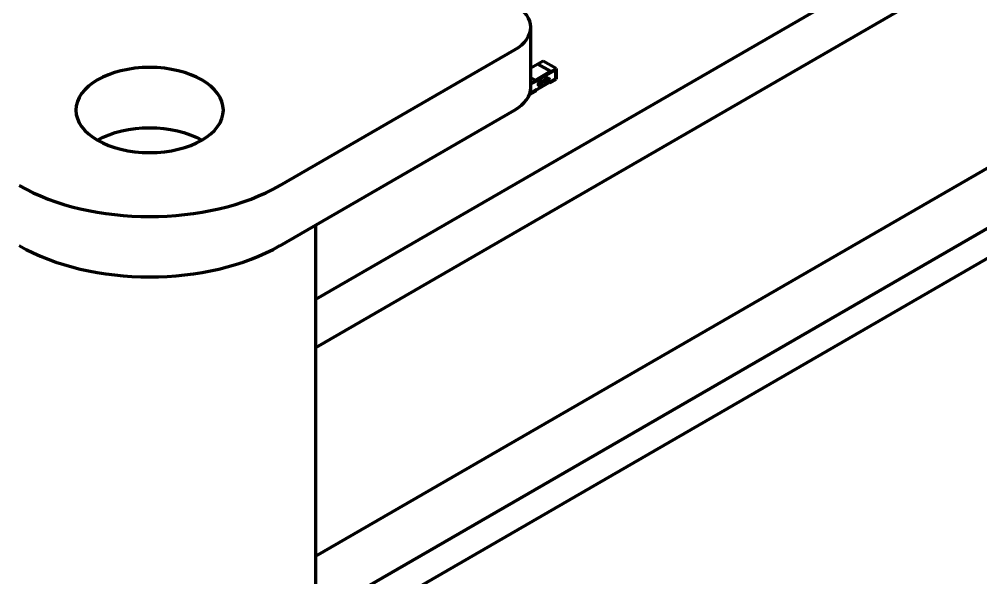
# Model space of a CAD drawing. Header units: millimetres. Extents: x 0 to 1189, y 0 to 841.
# Drawn here: x 645.35 to 671.43, y 221.42 to 236.55 of the extents above; entities that cross this region are included whole.
import ezdxf

# ---------------------------------------------------------------- set-up
doc = ezdxf.new("R2010")
doc.units = ezdxf.units.MM
doc.header["$LTSCALE"] = 0.75
doc.layers.add('Visible', color=7, linetype='Continuous', lineweight=70)

msp = doc.modelspace()

# ---------------------------------------------------------------- linework, layer by layer
at = {"layer": 'Visible', "extrusion": (0, 0.816497, 0.57735)}
for p, q in [((653.388, 222.005), (689.289, 242.733)), ((689.289, 241.1), (653.388, 220.372)), ((653.388, 220.372), (689.289, 241.1)), ((673.628, 240.647), (653.388, 228.962)), ((689.289, 240.283), (653.388, 219.556)), ((673.628, 239.341), (653.388, 227.655)), ((659.227, 234.706), (659.227, 236.339)), ((652.424, 232.052), (658.788, 235.727)), ((659.42, 235.341), (659.227, 235.23)), ((659.561, 235.423), (659.42, 235.341)), ((659.759, 235.145), (659.42, 235.341)), ((659.915, 235.219), (659.561, 235.423)), ((659.773, 235.137), (659.915, 235.219)), ((659.915, 235.219), (659.915, 234.933)), ((659.227, 234.801), (659.897, 235.188)), ((659.227, 234.979), (659.349, 234.908)), ((659.349, 234.908), (659.759, 235.145)), ((659.773, 235.129), (659.349, 234.884)), ((659.349, 234.872), (659.773, 235.117)), ((659.638, 234.954), (659.623, 234.945)), ((659.623, 234.945), (659.623, 234.912)), ((659.624, 234.945), (659.623, 234.945)), ((659.639, 234.953), (659.624, 234.945)), ((659.624, 234.945), (659.624, 234.911)), ((659.628, 234.943), (659.639, 234.949)), ((659.639, 234.953), (659.638, 234.954)), ((659.639, 234.949), (659.639, 234.953)), ((659.653, 234.962), (659.644, 234.957)), ((659.644, 234.957), (659.644, 234.924)), ((659.645, 234.957), (659.644, 234.957)), ((659.653, 234.961), (659.645, 234.957)), ((659.645, 234.957), (659.645, 234.923)), ((659.653, 234.957), (659.649, 234.955)), ((659.649, 234.955), (659.649, 234.929)), ((659.665, 234.963), (659.664, 234.963)), ((659.68, 234.978), (659.669, 234.938)), ((659.681, 234.977), (659.67, 234.938)), ((659.674, 234.94), (659.677, 234.951)), ((659.677, 234.951), (659.689, 234.957)), ((659.682, 234.971), (659.678, 234.955)), ((659.678, 234.955), (659.688, 234.961)), ((659.678, 234.956), (659.687, 234.961)), ((659.684, 234.98), (659.68, 234.978)), ((659.681, 234.977), (659.68, 234.978)), ((659.685, 234.979), (659.681, 234.977)), ((659.683, 234.974), (659.683, 234.974)), ((659.688, 234.961), (659.683, 234.972)), ((659.687, 234.961), (659.683, 234.972)), ((659.685, 234.979), (659.684, 234.98)), ((659.696, 234.952), (659.685, 234.979)), ((659.688, 234.961), (659.687, 234.961)), ((659.688, 234.957), (659.691, 234.95)), ((659.689, 234.957), (659.692, 234.95)), ((659.692, 234.95), (659.691, 234.95)), ((659.692, 234.95), (659.696, 234.952)), ((659.716, 234.945), (659.705, 234.906)), ((659.717, 234.945), (659.706, 234.905)), ((659.72, 234.947), (659.716, 234.945)), ((659.717, 234.945), (659.716, 234.945)), ((659.721, 234.947), (659.717, 234.945)), ((659.721, 234.947), (659.72, 234.947)), ((659.731, 234.92), (659.721, 234.947)), ((659.773, 235.137), (659.759, 235.145)), ((659.759, 235.145), (659.773, 235.129)), ((659.773, 235.117), (659.897, 235.188)), ((659.773, 235.137), (659.773, 235.117)), ((659.773, 235.117), (659.773, 235.129)), ((659.897, 235.188), (659.897, 234.943)), ((659.897, 235.188), (659.897, 234.943)), ((659.897, 234.943), (659.225, 234.555)), ((659.227, 234.821), (659.349, 234.892)), ((659.227, 234.801), (659.349, 234.872)), ((659.317, 234.914), (659.314, 234.912)), ((659.314, 234.912), (659.349, 234.892)), ((659.349, 234.892), (659.349, 234.908)), ((659.349, 234.872), (659.349, 234.892)), ((659.349, 234.872), (659.349, 234.884)), ((659.436, 234.762), (659.435, 234.762)), ((659.451, 234.777), (659.451, 234.777)), ((659.456, 234.754), (659.455, 234.755)), ((659.464, 234.843), (659.464, 234.844)), ((659.485, 234.805), (659.484, 234.805)), ((659.513, 234.836), (659.485, 234.804)), ((659.513, 234.836), (659.486, 234.804)), ((659.491, 234.793), (659.52, 234.827)), ((659.491, 234.791), (659.491, 234.793)), ((659.52, 234.827), (659.513, 234.836)), ((659.513, 234.836), (659.513, 234.836)), ((659.514, 234.798), (659.514, 234.799)), ((659.518, 234.798), (659.53, 234.805)), ((659.528, 234.819), (659.519, 234.814)), ((659.529, 234.819), (659.52, 234.814)), ((659.526, 234.885), (659.525, 234.886)), ((659.527, 234.885), (659.526, 234.885)), ((659.527, 234.854), (659.526, 234.855)), ((659.527, 234.854), (659.528, 234.855)), ((659.529, 234.819), (659.528, 234.819)), ((659.548, 234.871), (659.548, 234.872)), ((659.58, 234.867), (659.579, 234.834)), ((659.58, 234.834), (659.579, 234.834)), ((659.584, 234.922), (659.58, 234.92)), ((659.58, 234.92), (659.58, 234.887)), ((659.581, 234.92), (659.58, 234.92)), ((659.581, 234.92), (659.58, 234.887)), ((659.58, 234.887), (659.596, 234.895)), ((659.58, 234.887), (659.58, 234.887)), ((659.594, 234.876), (659.58, 234.867)), ((659.595, 234.876), (659.58, 234.867)), ((659.58, 234.867), (659.58, 234.867)), ((659.58, 234.867), (659.58, 234.834)), ((659.58, 234.834), (659.595, 234.843)), ((659.584, 234.922), (659.581, 234.92)), ((659.584, 234.922), (659.584, 234.922)), ((659.584, 234.893), (659.584, 234.922)), ((659.595, 234.899), (659.584, 234.893)), ((659.596, 234.899), (659.584, 234.893)), ((659.584, 234.865), (659.595, 234.872)), ((659.584, 234.855), (659.584, 234.865)), ((659.593, 234.861), (659.584, 234.856)), ((659.594, 234.861), (659.584, 234.855)), ((659.584, 234.851), (659.594, 234.857)), ((659.584, 234.84), (659.584, 234.851)), ((659.595, 234.847), (659.584, 234.84)), ((659.596, 234.846), (659.584, 234.84)), ((659.594, 234.861), (659.593, 234.861)), ((659.595, 234.876), (659.594, 234.876)), ((659.594, 234.857), (659.594, 234.861)), ((659.596, 234.899), (659.595, 234.899)), ((659.595, 234.872), (659.595, 234.876)), ((659.596, 234.846), (659.595, 234.847)), ((659.595, 234.843), (659.596, 234.846)), ((659.596, 234.895), (659.596, 234.899)), ((659.601, 234.902), (659.6, 234.902)), ((659.6, 234.868), (659.6, 234.864)), ((659.601, 234.868), (659.6, 234.868)), ((659.601, 234.864), (659.6, 234.864)), ((659.601, 234.847), (659.6, 234.847)), ((659.601, 234.868), (659.601, 234.864)), ((659.611, 234.867), (659.605, 234.863)), ((659.612, 234.867), (659.606, 234.863)), ((659.612, 234.864), (659.607, 234.86)), ((659.612, 234.867), (659.611, 234.867)), ((659.611, 234.862), (659.611, 234.863)), ((659.611, 234.854), (659.611, 234.852)), ((659.612, 234.852), (659.611, 234.852)), ((659.612, 234.862), (659.612, 234.864)), ((659.612, 234.855), (659.612, 234.856)), ((659.612, 234.856), (659.612, 234.852)), ((659.612, 234.852), (659.615, 234.854)), ((659.614, 234.875), (659.613, 234.875)), ((659.615, 234.854), (659.616, 234.869)), ((659.618, 234.941), (659.618, 234.941)), ((659.618, 234.936), (659.618, 234.941)), ((659.618, 234.914), (659.618, 234.914)), ((659.618, 234.91), (659.618, 234.914)), ((659.62, 234.862), (659.62, 234.858)), ((659.62, 234.862), (659.62, 234.862)), ((659.62, 234.862), (659.62, 234.858)), ((659.62, 234.858), (659.62, 234.858)), ((659.622, 234.871), (659.621, 234.871)), ((659.624, 234.911), (659.623, 234.912)), ((659.624, 234.911), (659.639, 234.92)), ((659.628, 234.932), (659.628, 234.943)), ((659.637, 234.939), (659.628, 234.933)), ((659.638, 234.938), (659.628, 234.932)), ((659.628, 234.929), (659.638, 234.934)), ((659.628, 234.917), (659.628, 234.929)), ((659.639, 234.924), (659.628, 234.918)), ((659.639, 234.924), (659.628, 234.917)), ((659.633, 234.874), (659.632, 234.875)), ((659.633, 234.887), (659.633, 234.888)), ((659.633, 234.883), (659.633, 234.887)), ((659.64, 234.892), (659.636, 234.89)), ((659.64, 234.892), (659.636, 234.889)), ((659.636, 234.89), (659.643, 234.871)), ((659.636, 234.889), (659.636, 234.89)), ((659.636, 234.889), (659.644, 234.87)), ((659.636, 234.859), (659.636, 234.856)), ((659.637, 234.859), (659.636, 234.859)), ((659.637, 234.855), (659.636, 234.856)), ((659.638, 234.938), (659.637, 234.939)), ((659.637, 234.859), (659.637, 234.855)), ((659.638, 234.934), (659.638, 234.938)), ((659.639, 234.924), (659.639, 234.924)), ((659.639, 234.92), (659.639, 234.924)), ((659.64, 234.892), (659.64, 234.892)), ((659.646, 234.877), (659.64, 234.892)), ((659.643, 234.871), (659.642, 234.865)), ((659.644, 234.87), (659.643, 234.871)), ((659.644, 234.87), (659.643, 234.865)), ((659.645, 234.923), (659.644, 234.924)), ((659.645, 234.923), (659.653, 234.928)), ((659.646, 234.868), (659.656, 234.901)), ((659.651, 234.899), (659.646, 234.878)), ((659.652, 234.899), (659.646, 234.877)), ((659.646, 234.877), (659.646, 234.878)), ((659.646, 234.875), (659.646, 234.877)), ((659.646, 234.875), (659.646, 234.875)), ((659.646, 234.875), (659.646, 234.875)), ((659.649, 234.929), (659.653, 234.932)), ((659.649, 234.93), (659.652, 234.932)), ((659.655, 234.901), (659.651, 234.899)), ((659.652, 234.899), (659.651, 234.899)), ((659.656, 234.901), (659.652, 234.899)), ((659.656, 234.901), (659.655, 234.901)), ((659.674, 234.921), (659.659, 234.913)), ((659.659, 234.913), (659.659, 234.879)), ((659.66, 234.912), (659.659, 234.913)), ((659.66, 234.879), (659.659, 234.879)), ((659.675, 234.921), (659.66, 234.912)), ((659.66, 234.912), (659.66, 234.879)), ((659.66, 234.879), (659.675, 234.888)), ((659.663, 234.896), (659.674, 234.902)), ((659.663, 234.885), (659.663, 234.896)), ((659.674, 234.892), (659.663, 234.886)), ((659.675, 234.892), (659.663, 234.885)), ((659.664, 234.911), (659.675, 234.917)), ((659.664, 234.9), (659.664, 234.911)), ((659.673, 234.906), (659.664, 234.901)), ((659.674, 234.906), (659.664, 234.9)), ((659.67, 234.938), (659.669, 234.938)), ((659.67, 234.938), (659.674, 234.94)), ((659.674, 234.906), (659.673, 234.906)), ((659.675, 234.921), (659.674, 234.921)), ((659.674, 234.902), (659.674, 234.906)), ((659.675, 234.892), (659.674, 234.892)), ((659.675, 234.917), (659.675, 234.921)), ((659.675, 234.888), (659.675, 234.892)), ((659.688, 234.929), (659.68, 234.925)), ((659.68, 234.925), (659.68, 234.891)), ((659.681, 234.924), (659.68, 234.925)), ((659.681, 234.891), (659.68, 234.891)), ((659.689, 234.929), (659.681, 234.924)), ((659.681, 234.924), (659.681, 234.891)), ((659.681, 234.891), (659.688, 234.895)), ((659.689, 234.925), (659.684, 234.923)), ((659.684, 234.923), (659.684, 234.897)), ((659.684, 234.898), (659.688, 234.9)), ((659.684, 234.897), (659.688, 234.899)), ((659.7, 234.93), (659.7, 234.931)), ((659.706, 234.905), (659.705, 234.906)), ((659.706, 234.905), (659.71, 234.908)), ((659.71, 234.908), (659.713, 234.918)), ((659.713, 234.918), (659.724, 234.925)), ((659.718, 234.939), (659.714, 234.923)), ((659.714, 234.924), (659.723, 234.929)), ((659.714, 234.923), (659.723, 234.928)), ((659.723, 234.929), (659.718, 234.94)), ((659.719, 234.942), (659.719, 234.942)), ((659.723, 234.928), (659.719, 234.94)), ((659.72, 234.841), (659.738, 234.831)), ((659.723, 234.928), (659.723, 234.929)), ((659.724, 234.925), (659.727, 234.918)), ((659.724, 234.925), (659.727, 234.918)), ((659.727, 234.918), (659.731, 234.92)), ((659.727, 234.918), (659.727, 234.918)), ((659.897, 234.943), (659.738, 234.851)), ((659.738, 234.831), (659.915, 234.933)), ((659.738, 234.851), (659.738, 234.831)), ((659.196, 234.531), (659.208, 234.525)), ((659.208, 234.525), (659.384, 234.627)), ((659.208, 234.568), (659.208, 234.525)), ((659.225, 234.555), (659.225, 234.666)), ((659.225, 234.555), (659.225, 234.666)), ((659.384, 234.647), (659.225, 234.555)), ((659.384, 234.627), (659.384, 234.647)), ((652.424, 230.419), (658.788, 234.094)), ((653.388, 230.976), (653.388, 212.048))]:
    msp.add_line(p, q, dxfattribs=at)
at = {"layer": 'Visible'}
for centre, major_axis, ratio, start_param, end_param in [((657.727, 236.339), (1.5, 0), 0.57735, -0.785398, 0.785398), ((658.26, 232.01), (1.402, 2.949), 0.038664, 0.001453, 0.055318), ((659.082, 234.059), (0.58, 0.9), 0.060169, -0.094351, 0.010093), ((659.082, 234.06), (0.58, 0.9), 0.060169, -0.094351, -0.00339), ((658.738, 235.265), (-0.925, 0.32), 0.148893, 3.110846, 3.192106), ((658.738, 235.264), (-0.925, 0.32), 0.148893, 3.110846, 3.192106), ((656.441, 235.387), (-3.227, 0.437), 0.09111, 3.101613, 3.153357), ((657.727, 234.706), (-1.5, 0), 0.57735, 2.356194, 3.141593), ((659.522, 234.959), (0.086, 0.198), 0.272784, 3.085577, 3.110006), ((659.46, 234.798), (0.0228, 0.0458), 0.596742, 0.726358, 1.460949), ((659.523, 234.959), (0.086, 0.198), 0.272784, 3.085577, 3.355516), ((659.461, 234.798), (0.0228, 0.0458), 0.596742, 0.726358, 1.460949), ((659.47, 234.779), (0.0145, 0.0241), 0.581276, 2.70536, 3.152305), ((659.47, 234.778), (0.0145, 0.0241), 0.581276, 2.675362, 3.946627), ((659.469, 234.779), (0.0151, 0.0256), 0.558671, 0.004267, 0.771414), ((659.47, 234.779), (0.0151, 0.0256), 0.558671, -0.076394, 0.771414), ((659.503, 234.804), (0.0236, 0.0831), 0.596872, 0.545276, 1.025259), ((659.504, 234.804), (0.0236, 0.0831), 0.596872, 0.545276, 1.025259), ((659.499, 234.831), (0.0276, 0.0541), 0.596998, 0.034016, 0.736786), ((659.499, 234.831), (0.0276, 0.0541), 0.596998, 0.034016, 0.736786), ((659.497, 234.843), (0.0312, 0.0402), 0.644463, 0.087867, 0.128979), ((659.498, 234.843), (0.0312, 0.0402), 0.644463, -0.376083, 0.128979), ((659.526, 234.843), (0.0193, 0.0415), 0.608946, 3.926932, 4.598202), ((659.528, 234.837), (0.0198, 0.035), 0.580799, -1.552368, -0.805049), ((660.846, 236.61), (1.247, 1.707), 0.054001, 3.066834, 3.143881), ((660.847, 236.609), (1.247, 1.707), 0.054001, 3.066834, 3.143881), ((660.114, 235.922), (0.513, 1.075), 0.047731, 3.141033, 3.210024), ((659.673, 234.832), (-0.0704, 0.0232), 0.303462, -0.066523, 0.097652), ((659.684, 235.021), (0.081, 0.17), 0.092275, 3.157583, 3.273049), ((659.684, 235.021), (0.081, 0.17), 0.092275, 3.142076, 3.273049), ((659.324, 235.288), (-0.282, 0.44), 0.154158, 3.133502, 3.252299), ((659.541, 234.972), (-0.065, 0.12), 0.254522, 3.146777, 3.303945), ((659.54, 234.972), (-0.065, 0.12), 0.254522, 3.146777, 3.303945), ((659.448, 234.685), (0.172, 0.255), 0.106999, 0.082774, 0.212862), ((659.449, 234.685), (0.172, 0.255), 0.106999, 0.082774, 0.212862), ((659.713, 234.985), (0.092, 0.113), 0.128649, 2.981897, 3.13065), ((659.713, 234.984), (0.092, 0.113), 0.128649, 2.981897, 3.13065), ((660.005, 235.777), (0.387, 0.919), 0.070834, 3.170542, 3.233546), ((659.734, 234.932), (0.113, 0.061), 0.100824, 3.172898, 3.380832), ((659.459, 235), (-0.173, 0.136), 0.283534, 3.02718, 3.153562), ((659.574, 234.839), (0.0585, 0.0348), 0.148667, 0.062012, 0.339569), ((659.575, 234.839), (0.0585, 0.0348), 0.148667, 0.062012, 0.339569), ((659.412, 234.877), (-0.223, 0.006), 0.203985, 3.00194, 3.146022), ((659.325, 234.505), (0.308, 0.369), 0.070292, -0.085163, 0.003387), ((658.763, 235.719), (-0.896, 0.782), 0.137015, 3.093819, 3.167035), ((658.763, 235.718), (-0.896, 0.782), 0.137015, 3.093819, 3.167035), ((658.111, 236.947), (-1.545, 2.017), 0.108283, 3.126753, 3.183433), ((658.799, 235.686), (-0.896, 0.782), 0.137015, 3.093819, 3.167035), ((658.798, 235.686), (-0.896, 0.782), 0.137015, 3.093819, 3.167035), ((658.147, 236.915), (-1.545, 2.017), 0.108283, 3.126753, 3.183433), ((658.295, 231.978), (1.402, 2.949), 0.038664, 0.001453, 0.055318), ((658.773, 235.232), (-0.925, 0.32), 0.148893, 3.110846, 3.192106), ((659.118, 234.027), (0.58, 0.9), 0.060169, -0.094351, 0.010093), ((659.117, 234.027), (0.58, 0.9), 0.060169, -0.094351, -0.00339), ((658.774, 235.232), (-0.925, 0.32), 0.148893, 3.110846, 3.192106), ((656.477, 235.355), (-3.227, 0.437), 0.09111, 3.101613, 3.153357), ((648.888, 234.094), (-5, 0), 0.57735, 0.785398, 2.356194), ((648.888, 232.461), (5, 0), 0.57735, 3.926991, 5.497787)]:
    msp.add_ellipse(centre, major_axis=major_axis, ratio=ratio, start_param=start_param, end_param=end_param, dxfattribs=at)
at = {"layer": 'Visible', "extrusion": (-1e-16, -2e-16, -1)}
for centre, major_axis, ratio, start_param, end_param in [((648.888, 234.094), (2, 0), 0.57735, 1.570796326794902, 7.853981633974489), ((659.463, 234.817), (0.0127, 0.0094), 0.646127, -1.390772, -0.596853), ((648.888, 232.461), (-2, 0), 0.57735, 0.785398, 2.356194), ((648.888, 232.461), (-2, 0), 0.57735, 0.785398, 2.356194)]:
    msp.add_ellipse(centre, major_axis=major_axis, ratio=ratio, start_param=start_param, end_param=end_param, dxfattribs=at)
at = {"layer": 'Visible', "extrusion": (-2e-16, -2e-16, -1)}
for centre, major_axis, ratio, start_param, end_param in [((660.082, 236.129), (0.479, 1.223), 0.058745, 3.069111, 3.145233), ((660.083, 236.129), (0.479, 1.223), 0.058745, 3.069111, 3.15482), ((658.423, 232.551), (1.187, 2.32), 0.023969, -0.036551, 0.047502), ((658.422, 232.552), (1.187, 2.32), 0.023969, 0.007738, 0.047502)]:
    msp.add_ellipse(centre, major_axis=major_axis, ratio=ratio, start_param=start_param, end_param=end_param, dxfattribs=at)
at = {"layer": 'Visible', "extrusion": (1e-16, -1e-16, -1)}
for centre in [(659.467, 235.129), (659.468, 235.129)]:
    msp.add_ellipse(centre, major_axis=(-0.144, 0.221), ratio=0.305635, start_param=3.038835, end_param=3.160087, dxfattribs=at)
at = {"layer": 'Visible', "extrusion": (0, -2e-16, -1)}
for centre, end_param in [((659.83, 234.949), 3.077544), ((659.83, 234.948), 3.099629)]:
    msp.add_ellipse(centre, major_axis=(0.206, 0.073), ratio=0.041193, start_param=2.963382, end_param=end_param, dxfattribs=at)
at = {"layer": 'Visible', "extrusion": (-3e-16, -2e-16, -1)}
for centre in [(658.406, 235.098), (658.407, 235.097)]:
    msp.add_ellipse(centre, major_axis=(-1.223, 0.23), ratio=0.06118, start_param=3.130502, end_param=3.213678, dxfattribs=at)
at = {"layer": 'Visible'}
for points in [[(659.663, 234.964), (659.661, 234.965), (659.657, 234.964), (659.653, 234.962)], [(659.664, 234.963), (659.661, 234.964), (659.658, 234.964), (659.653, 234.961)], [(659.464, 234.843), (659.463, 234.842), (659.461, 234.842), (659.46, 234.841)], [(659.473, 234.859), (659.469, 234.854), (659.466, 234.849), (659.464, 234.844)], [(659.473, 234.859), (659.47, 234.854), (659.467, 234.849), (659.464, 234.843)], [(659.518, 234.814), (659.515, 234.812), (659.512, 234.807), (659.512, 234.803)], [(659.519, 234.813), (659.515, 234.811), (659.512, 234.806), (659.512, 234.802)], [(659.512, 234.803), (659.512, 234.801), (659.512, 234.799), (659.514, 234.799)], [(659.512, 234.802), (659.512, 234.799), (659.515, 234.797), (659.518, 234.798)], [(659.6, 234.928), (659.598, 234.923), (659.596, 234.918), (659.596, 234.912)], [(659.601, 234.927), (659.598, 234.922), (659.597, 234.917), (659.597, 234.912)], [(659.605, 234.863), (659.601, 234.86), (659.598, 234.856), (659.598, 234.851)], [(659.598, 234.851), (659.598, 234.849), (659.599, 234.848), (659.6, 234.847)], [(659.606, 234.863), (659.601, 234.859), (659.599, 234.855), (659.599, 234.851)], [(659.599, 234.851), (659.599, 234.849), (659.6, 234.847), (659.601, 234.847)], [(659.611, 234.939), (659.607, 234.936), (659.603, 234.933), (659.6, 234.928)], [(659.607, 234.874), (659.605, 234.873), (659.602, 234.871), (659.6, 234.868)], [(659.612, 234.938), (659.607, 234.936), (659.604, 234.932), (659.601, 234.927)], [(659.601, 234.914), (659.601, 234.919), (659.602, 234.923), (659.604, 234.926)], [(659.603, 234.907), (659.602, 234.908), (659.601, 234.91), (659.601, 234.914)], [(659.608, 234.874), (659.605, 234.873), (659.603, 234.87), (659.601, 234.868)], [(659.601, 234.864), (659.603, 234.867), (659.605, 234.869), (659.608, 234.87)], [(659.604, 234.926), (659.606, 234.93), (659.608, 234.933), (659.612, 234.934)], [(659.607, 234.86), (659.605, 234.859), (659.604, 234.858), (659.604, 234.857)], [(659.613, 234.875), (659.612, 234.876), (659.61, 234.876), (659.607, 234.874)], [(659.616, 234.869), (659.616, 234.875), (659.613, 234.877), (659.608, 234.874)], [(659.612, 234.934), (659.614, 234.936), (659.616, 234.936), (659.618, 234.936)], [(659.628, 234.886), (659.626, 234.885), (659.624, 234.883), (659.622, 234.881)], [(659.628, 234.886), (659.626, 234.884), (659.624, 234.883), (659.623, 234.88)], [(659.699, 234.931), (659.696, 234.932), (659.693, 234.932), (659.688, 234.929)], [(659.7, 234.931), (659.697, 234.932), (659.693, 234.931), (659.689, 234.929)]]:
    msp.add_open_spline(points, degree=3, dxfattribs=at)
at = {"layer": 'Visible', "extrusion": (-8.23193e-09, -2.13911e-08, 1)}
msp.add_open_spline([(659.664, 234.963), (659.664, 234.963), (659.664, 234.963), (659.663, 234.964)], degree=3, dxfattribs=at)
at = {"layer": 'Visible', "extrusion": (4.55968e-11, 5.72396e-11, -1)}
msp.add_open_spline([(659.668, 234.954), (659.668, 234.959), (659.667, 234.962), (659.664, 234.963)], degree=3, dxfattribs=at)
at = {"layer": 'Visible', "extrusion": (-1.77099e-08, 2.9064e-09, -1)}
msp.add_open_spline([(659.683, 234.974), (659.683, 234.973), (659.683, 234.972), (659.682, 234.971)], degree=3, dxfattribs=at)
at = {"layer": 'Visible', "extrusion": (8.46606e-09, 1.85003e-09, 1)}
msp.add_open_spline([(659.683, 234.972), (659.683, 234.972), (659.683, 234.973), (659.683, 234.974)], degree=3, dxfattribs=at)
at = {"layer": 'Visible', "extrusion": (8.28231e-07, 2.81834e-07, 1)}
msp.add_open_spline([(659.683, 234.972), (659.683, 234.972), (659.683, 234.972), (659.683, 234.972)], degree=3, dxfattribs=at)
at = {"layer": 'Visible'}
for points, knots in [([(659.426, 234.784), (659.425, 234.779), (659.426, 234.775), (659.429, 234.768), (659.431, 234.765), (659.434, 234.763)], [0, 0, 0, 0, 0.001731938, 0.001731938, 0.003463077, 0.003463077, 0.003463077, 0.003463077]), ([(659.435, 234.817), (659.432, 234.811), (659.43, 234.806), (659.426, 234.795), (659.426, 234.789), (659.426, 234.784)], [0, 0, 0, 0, 0.001836284, 0.001836284, 0.003672155, 0.003672155, 0.003672155, 0.003672155]), ([(659.436, 234.816), (659.433, 234.811), (659.43, 234.805), (659.427, 234.794), (659.426, 234.789), (659.426, 234.784)], [-0.003674135, -0.003674135, -0.003674135, -0.003674135, -0.00183686, -0.00183686, 0, 0, 0, 0]), ([(659.426, 234.784), (659.426, 234.779), (659.427, 234.775), (659.43, 234.768), (659.432, 234.765), (659.435, 234.763)], [-0.003464256, -0.003464256, -0.003464256, -0.003464256, -0.001731728, -0.001731728, 0, 0, 0, 0]), ([(659.439, 234.791), (659.439, 234.795), (659.44, 234.798), (659.442, 234.805), (659.443, 234.808), (659.447, 234.815), (659.449, 234.818), (659.454, 234.823), (659.457, 234.825), (659.46, 234.827)], [-0.004565916, -0.004565916, -0.004565916, -0.004565916, -0.003435027, -0.003435027, -0.002282958, -0.002282958, -0.001130889, -0.001130889, 0, 0, 0, 0]), ([(659.451, 234.777), (659.449, 234.777), (659.448, 234.777), (659.445, 234.778), (659.443, 234.779), (659.441, 234.782), (659.441, 234.783), (659.439, 234.787), (659.439, 234.789), (659.439, 234.791)], [-0.003365703, -0.003365703, -0.003365703, -0.003365703, -0.002516815, -0.002516815, -0.00167077, -0.00167077, -0.000849968, -0.000849968, 0, 0, 0, 0]), ([(659.47, 234.804), (659.468, 234.802), (659.466, 234.801), (659.462, 234.797), (659.46, 234.795), (659.456, 234.79), (659.455, 234.788), (659.452, 234.782), (659.451, 234.78), (659.451, 234.777)], [0, 0, 0, 0, 0.000896794, 0.000896794, 0.001765368, 0.001765368, 0.00265403, 0.00265403, 0.003544603, 0.003544603, 0.003544603, 0.003544603]), ([(659.471, 234.803), (659.468, 234.802), (659.466, 234.8), (659.462, 234.797), (659.461, 234.795), (659.457, 234.79), (659.456, 234.787), (659.453, 234.782), (659.452, 234.779), (659.451, 234.777)], [-0.003540108, -0.003540108, -0.003540108, -0.003540108, -0.002644451, -0.002644451, -0.001776979, -0.001776979, -0.000889444, -0.000889444, 0, 0, 0, 0]), ([(659.47, 234.788), (659.47, 234.788), (659.469, 234.787), (659.468, 234.787), (659.468, 234.786), (659.466, 234.785), (659.465, 234.783), (659.464, 234.781), (659.463, 234.78), (659.462, 234.777), (659.462, 234.776), (659.462, 234.773), (659.462, 234.772), (659.463, 234.77), (659.464, 234.77), (659.465, 234.769), (659.466, 234.769), (659.467, 234.769), (659.468, 234.769), (659.469, 234.769), (659.47, 234.769), (659.47, 234.77)], [-0.003553805, -0.003553805, -0.003553805, -0.003553805, -0.003317794, -0.003317794, -0.003086908, -0.003086908, -0.002642659, -0.002642659, -0.002214726, -0.002214726, -0.001776903, -0.001776903, -0.001339079, -0.001339079, -0.000911146, -0.000911146, -0.000466897, -0.000466897, -0.000236011, -0.000236011, 0, 0, 0, 0]), ([(659.471, 234.829), (659.472, 234.833), (659.473, 234.837), (659.477, 234.845), (659.479, 234.849), (659.484, 234.855), (659.486, 234.858), (659.492, 234.864), (659.495, 234.866), (659.498, 234.868)], [-0.005113759, -0.005113759, -0.005113759, -0.005113759, -0.003825855, -0.003825855, -0.002554316, -0.002554316, -0.001305218, -0.001305218, 0, 0, 0, 0]), ([(659.498, 234.868), (659.502, 234.87), (659.505, 234.871), (659.512, 234.872), (659.515, 234.871), (659.52, 234.869), (659.522, 234.867), (659.525, 234.862), (659.526, 234.858), (659.527, 234.854)], [-0.005959665, -0.005959665, -0.005959665, -0.005959665, -0.004445798, -0.004445798, -0.002982026, -0.002982026, -0.00150779, -0.00150779, 0, 0, 0, 0]), ([(659.528, 234.855), (659.53, 234.857), (659.532, 234.857), (659.536, 234.858), (659.538, 234.857), (659.541, 234.855), (659.542, 234.854), (659.544, 234.851), (659.544, 234.848), (659.544, 234.846)], [-0.003563224, -0.003563224, -0.003563224, -0.003563224, -0.002677052, -0.002677052, -0.001781612, -0.001781612, -0.000886172, -0.000886172, 0, 0, 0, 0]), ([(659.548, 234.872), (659.546, 234.872), (659.545, 234.873), (659.542, 234.874), (659.539, 234.874), (659.536, 234.873)], [0.003131208, 0.003131208, 0.003131208, 0.003131208, 0.00379302, 0.00379302, 0.005004148, 0.005004148, 0.005004148, 0.005004148])]:
    msp.add_open_spline(points, degree=3, knots=knots, dxfattribs=at)
at = {"layer": 'Visible', "extrusion": (2.62363e-10, -2.18377e-10, -1)}
msp.add_open_spline([(659.451, 234.777), (659.449, 234.777), (659.447, 234.777), (659.445, 234.778), (659.445, 234.778), (659.445, 234.778)], degree=3, knots=[0, 0, 0, 0, 0.0008479895, 0.0008479895, 0.0009836696, 0.0009836696, 0.0009836696, 0.0009836696], dxfattribs=at)
at = {"layer": 'Visible', "extrusion": (-2.26247e-09, 4.64665e-09, 1)}
msp.add_open_spline([(659.464, 234.844), (659.462, 234.843), (659.461, 234.842), (659.459, 234.841)], degree=3, dxfattribs=at)
at = {"layer": 'Visible', "extrusion": (-4.37664e-10, 8.32226e-10, -1)}
msp.add_open_spline([(659.464, 234.769), (659.465, 234.769), (659.466, 234.769), (659.467, 234.769), (659.467, 234.769), (659.468, 234.77), (659.469, 234.77), (659.469, 234.77)], degree=3, knots=[0.0027430581, 0.0027430581, 0.0027430581, 0.0027430581, 0.0030869079, 0.0030869079, 0.0033177944, 0.0033177944, 0.0035538051, 0.0035538051, 0.0035538051, 0.0035538051], dxfattribs=at)
at = {"layer": 'Visible', "extrusion": (1.54454e-10, -4.6721e-11, -1)}
msp.add_open_spline([(659.469, 234.77), (659.47, 234.77), (659.471, 234.771), (659.472, 234.772), (659.472, 234.772), (659.474, 234.774), (659.474, 234.775), (659.476, 234.777), (659.477, 234.779), (659.477, 234.781), (659.477, 234.783), (659.477, 234.785), (659.477, 234.786), (659.477, 234.788), (659.476, 234.788), (659.476, 234.789)], degree=3, knots=[0, 0, 0, 0, 0.000234641, 0.000234641, 0.000460671, 0.000460671, 0.00090946, 0.00090946, 0.001348343, 0.001348343, 0.001777649, 0.001777649, 0.002119418, 0.002119418, 0.002365178, 0.002365178, 0.002365178, 0.002365178], dxfattribs=at)
at = {"layer": 'Visible', "extrusion": (-8.70499e-11, 2.98214e-11, -1)}
msp.add_open_spline([(659.47, 234.756), (659.473, 234.757), (659.476, 234.759), (659.481, 234.764), (659.483, 234.767), (659.487, 234.774), (659.488, 234.778), (659.49, 234.785), (659.491, 234.788), (659.491, 234.791)], degree=3, knots=[-0.004565916, -0.004565916, -0.004565916, -0.004565916, -0.003435027, -0.003435027, -0.002282958, -0.002282958, -0.001130889, -0.001130889, 0, 0, 0, 0], dxfattribs=at)
at = {"layer": 'Visible', "extrusion": (-5.14507e-11, -2.65345e-11, -1)}
msp.add_open_spline([(659.47, 234.77), (659.471, 234.77), (659.471, 234.77), (659.472, 234.771), (659.473, 234.772), (659.474, 234.773), (659.475, 234.775), (659.477, 234.777), (659.477, 234.778), (659.478, 234.781), (659.478, 234.782), (659.478, 234.785), (659.478, 234.786), (659.477, 234.787), (659.477, 234.788), (659.475, 234.789), (659.474, 234.789), (659.473, 234.789), (659.472, 234.789), (659.471, 234.789), (659.471, 234.788), (659.47, 234.788)], degree=3, knots=[-0.004751136, -0.004751136, -0.004751136, -0.004751136, -0.004325185, -0.004325185, -0.003914952, -0.003914952, -0.0031085, -0.0031085, -0.002320121, -0.002320121, -0.001776903, -0.001776903, -0.001339079, -0.001339079, -0.000911146, -0.000911146, -0.000466897, -0.000466897, -0.000236011, -0.000236011, 0, 0, 0, 0], dxfattribs=at)
at = {"layer": 'Visible', "extrusion": (-1.02967e-10, -1.38405e-10, -1)}
msp.add_open_spline([(659.518, 234.87), (659.52, 234.869), (659.521, 234.867), (659.524, 234.862), (659.525, 234.859), (659.526, 234.855)], degree=3, knots=[0.003254745, 0.003254745, 0.003254745, 0.003254745, 0.004454368, 0.004454368, 0.005963002, 0.005963002, 0.005963002, 0.005963002], dxfattribs=at)
at = {"layer": 'Visible', "extrusion": (5.50517e-10, -7.23043e-10, -1)}
msp.add_open_spline([(659.519, 234.814), (659.519, 234.814), (659.518, 234.814), (659.518, 234.814)], degree=3, dxfattribs=at)
at = {"layer": 'Visible', "extrusion": (2.74273e-09, -4.5747e-09, -1)}
msp.add_open_spline([(659.52, 234.814), (659.52, 234.814), (659.519, 234.814), (659.519, 234.813)], degree=3, dxfattribs=at)
at = {"layer": 'Visible', "extrusion": (-3.55851e-11, -1.5071e-12, -1)}
msp.add_open_spline([(659.543, 234.846), (659.543, 234.844), (659.543, 234.841), (659.541, 234.836), (659.54, 234.834), (659.538, 234.829), (659.536, 234.827), (659.532, 234.823), (659.53, 234.821), (659.528, 234.819)], degree=3, knots=[0, 0, 0, 0, 0.000867329, 0.000867329, 0.001703374, 0.001703374, 0.002534669, 0.002534669, 0.003398434, 0.003398434, 0.003398434, 0.003398434], dxfattribs=at)
at = {"layer": 'Visible', "extrusion": (-1.88434e-10, 5.11706e-11, -1)}
msp.add_open_spline([(659.544, 234.846), (659.544, 234.844), (659.544, 234.841), (659.542, 234.836), (659.541, 234.833), (659.538, 234.828), (659.537, 234.826), (659.533, 234.822), (659.531, 234.82), (659.529, 234.819)], degree=3, knots=[-0.003398349, -0.003398349, -0.003398349, -0.003398349, -0.002531042, -0.002531042, -0.001695018, -0.001695018, -0.000863743, -0.000863743, 0, 0, 0, 0], dxfattribs=at)
at = {"layer": 'Visible', "extrusion": (-5.21295e-11, -3.03735e-11, -1)}
msp.add_open_spline([(659.557, 234.853), (659.557, 234.857), (659.556, 234.86), (659.554, 234.865), (659.553, 234.868), (659.549, 234.871), (659.547, 234.872), (659.542, 234.873), (659.54, 234.874), (659.537, 234.873)], degree=3, knots=[-0.005080183, -0.005080183, -0.005080183, -0.005080183, -0.003805178, -0.003805178, -0.002553472, -0.002553472, -0.001287183, -0.001287183, 0, 0, 0, 0], dxfattribs=at)
at = {"layer": 'Visible', "extrusion": (-1.21123e-10, -8.45785e-11, -1)}
msp.add_open_spline([(659.539, 234.857), (659.54, 234.856), (659.541, 234.854), (659.543, 234.851), (659.543, 234.849), (659.543, 234.846)], degree=3, knots=[0.00183635, 0.00183635, 0.00183635, 0.00183635, 0.002677052, 0.002677052, 0.003563224, 0.003563224, 0.003563224, 0.003563224], dxfattribs=at)
at = {"layer": 'Visible', "extrusion": (-3.01044e-11, -3.58754e-10, -1)}
msp.add_open_spline([(659.6, 234.902), (659.603, 234.9), (659.606, 234.901), (659.61, 234.903)], degree=3, dxfattribs=at)
at = {"layer": 'Visible', "extrusion": (7.73779e-08, 1.21707e-07, -1)}
msp.add_open_spline([(659.6, 234.902), (659.6, 234.902), (659.6, 234.902), (659.6, 234.902)], degree=3, dxfattribs=at)
at = {"layer": 'Visible', "extrusion": (-1.72935e-09, -7.35401e-10, 1)}
msp.add_open_spline([(659.603, 234.853), (659.603, 234.852), (659.603, 234.851), (659.604, 234.851)], degree=3, dxfattribs=at)
at = {"layer": 'Visible', "extrusion": (5.83484e-10, -5.86961e-10, -1)}
msp.add_open_spline([(659.61, 234.903), (659.613, 234.905), (659.616, 234.907), (659.618, 234.91)], degree=3, dxfattribs=at)
at = {"layer": 'Visible', "extrusion": (-3.35224e-10, -2.69577e-11, -1)}
msp.add_open_spline([(659.61, 234.856), (659.611, 234.858), (659.612, 234.86), (659.612, 234.862)], degree=3, dxfattribs=at)
at = {"layer": 'Visible', "extrusion": (-8.46096e-10, 4.4032e-10, -1)}
msp.add_open_spline([(659.61, 234.856), (659.611, 234.858), (659.611, 234.86), (659.611, 234.862)], degree=3, dxfattribs=at)
at = {"layer": 'Visible', "extrusion": (1.59752e-09, -7.09279e-10, 1)}
msp.add_open_spline([(659.622, 234.881), (659.621, 234.879), (659.62, 234.877), (659.62, 234.874)], degree=3, dxfattribs=at)
at = {"layer": 'Visible', "extrusion": (2.8182e-09, -1.14721e-09, 1)}
msp.add_open_spline([(659.623, 234.88), (659.621, 234.878), (659.62, 234.876), (659.62, 234.874)], degree=3, dxfattribs=at)
at = {"layer": 'Visible', "extrusion": (-1.8361e-10, 7.47109e-10, -1)}
for points in [[(659.626, 234.863), (659.623, 234.862), (659.621, 234.862), (659.62, 234.862)], [(659.626, 234.863), (659.624, 234.862), (659.622, 234.861), (659.62, 234.862)]]:
    msp.add_open_spline(points, degree=3, dxfattribs=at)
at = {"layer": 'Visible', "extrusion": (1.23259e-09, -7.35699e-10, 1)}
msp.add_open_spline([(659.624, 234.877), (659.624, 234.878), (659.625, 234.879), (659.625, 234.88)], degree=3, dxfattribs=at)
at = {"layer": 'Visible', "extrusion": (-1.74847e-09, -3.46736e-10, 1)}
msp.add_open_spline([(659.625, 234.875), (659.624, 234.875), (659.624, 234.876), (659.624, 234.877)], degree=3, dxfattribs=at)
at = {"layer": 'Visible', "extrusion": (2.43382e-09, -2.38032e-09, 1)}
msp.add_open_spline([(659.625, 234.88), (659.626, 234.881), (659.627, 234.881), (659.628, 234.882)], degree=3, dxfattribs=at)
at = {"layer": 'Visible', "extrusion": (1.06171e-10, -6.84868e-09, 1)}
msp.add_open_spline([(659.626, 234.87), (659.628, 234.871), (659.629, 234.871), (659.63, 234.87)], degree=3, dxfattribs=at)
at = {"layer": 'Visible', "extrusion": (1.58366e-09, -4.39221e-09, 1)}
msp.add_open_spline([(659.633, 234.888), (659.631, 234.888), (659.63, 234.887), (659.628, 234.886)], degree=3, dxfattribs=at)
at = {"layer": 'Visible', "extrusion": (8.0721e-10, -2.1568e-09, 1)}
msp.add_open_spline([(659.633, 234.887), (659.632, 234.887), (659.63, 234.887), (659.628, 234.886)], degree=3, dxfattribs=at)
at = {"layer": 'Visible', "extrusion": (3.63692e-11, -1.24292e-09, 1)}
msp.add_open_spline([(659.628, 234.882), (659.63, 234.883), (659.632, 234.884), (659.633, 234.883)], degree=3, dxfattribs=at)
at = {"layer": 'Visible', "extrusion": (-4.746e-10, 5.50253e-10, -1)}
msp.add_open_spline([(659.629, 234.87), (659.63, 234.87), (659.63, 234.87), (659.63, 234.869)], degree=3, dxfattribs=at)
at = {"layer": 'Visible', "extrusion": (2.26538e-09, 6.65708e-10, -1)}
msp.add_open_spline([(659.63, 234.87), (659.63, 234.87), (659.631, 234.869), (659.631, 234.869)], degree=3, dxfattribs=at)
at = {"layer": 'Visible', "extrusion": (2.68283e-10, -9.63628e-10, -1)}
msp.add_open_spline([(659.638, 234.86), (659.637, 234.86), (659.637, 234.859), (659.636, 234.859)], degree=3, dxfattribs=at)
at = {"layer": 'Visible', "extrusion": (2.08879e-09, -6.46118e-09, -1)}
msp.add_open_spline([(659.639, 234.86), (659.638, 234.859), (659.637, 234.859), (659.637, 234.859)], degree=3, dxfattribs=at)
at = {"layer": 'Visible', "extrusion": (7.75502e-10, -3.57137e-09, -1)}
msp.add_open_spline([(659.637, 234.855), (659.637, 234.855), (659.638, 234.856), (659.639, 234.856)], degree=3, dxfattribs=at)
at = {"layer": 'Visible', "extrusion": (3.04301e-10, 3.26278e-11, -1)}
msp.add_open_spline([(659.642, 234.865), (659.641, 234.863), (659.64, 234.861), (659.638, 234.86)], degree=3, dxfattribs=at)
at = {"layer": 'Visible', "extrusion": (8.01396e-10, -4.58077e-10, -1)}
msp.add_open_spline([(659.639, 234.856), (659.642, 234.858), (659.645, 234.862), (659.646, 234.868)], degree=3, dxfattribs=at)
at = {"layer": 'Visible', "extrusion": (-5.91247e-10, 6.41651e-10, -1)}
msp.add_open_spline([(659.643, 234.865), (659.642, 234.862), (659.64, 234.861), (659.639, 234.86)], degree=3, dxfattribs=at)
at = {"layer": 'Visible', "extrusion": (-1.7975e-07, 4.02e-08, 1)}
msp.add_open_spline([(659.646, 234.878), (659.646, 234.877), (659.646, 234.877), (659.646, 234.877)], degree=3, dxfattribs=at)
at = {"layer": 'Visible', "extrusion": (-2.75961e-08, 5.95145e-09, 1)}
msp.add_open_spline([(659.646, 234.877), (659.646, 234.876), (659.646, 234.876), (659.646, 234.875)], degree=3, dxfattribs=at)
at = {"layer": 'Visible', "extrusion": (1.91731e-08, 3.59523e-08, 1)}
msp.add_open_spline([(659.7, 234.931), (659.7, 234.931), (659.699, 234.931), (659.699, 234.931)], degree=3, dxfattribs=at)
at = {"layer": 'Visible', "extrusion": (3.61071e-11, -8.07472e-11, -1)}
msp.add_open_spline([(659.704, 234.921), (659.704, 234.926), (659.703, 234.929), (659.7, 234.931)], degree=3, dxfattribs=at)
at = {"layer": 'Visible', "extrusion": (1.57988e-08, -2.55033e-09, -1)}
msp.add_open_spline([(659.719, 234.942), (659.718, 234.94), (659.718, 234.94), (659.718, 234.939)], degree=3, dxfattribs=at)
at = {"layer": 'Visible', "extrusion": (1.11263e-06, 3.68042e-07, 1)}
msp.add_open_spline([(659.718, 234.94), (659.718, 234.94), (659.718, 234.94), (659.718, 234.94)], degree=3, dxfattribs=at)
at = {"layer": 'Visible', "extrusion": (6.65348e-09, 1.1981e-09, 1)}
msp.add_open_spline([(659.719, 234.94), (659.719, 234.94), (659.719, 234.941), (659.719, 234.942)], degree=3, dxfattribs=at)

doc.saveas('drawing.dxf')
